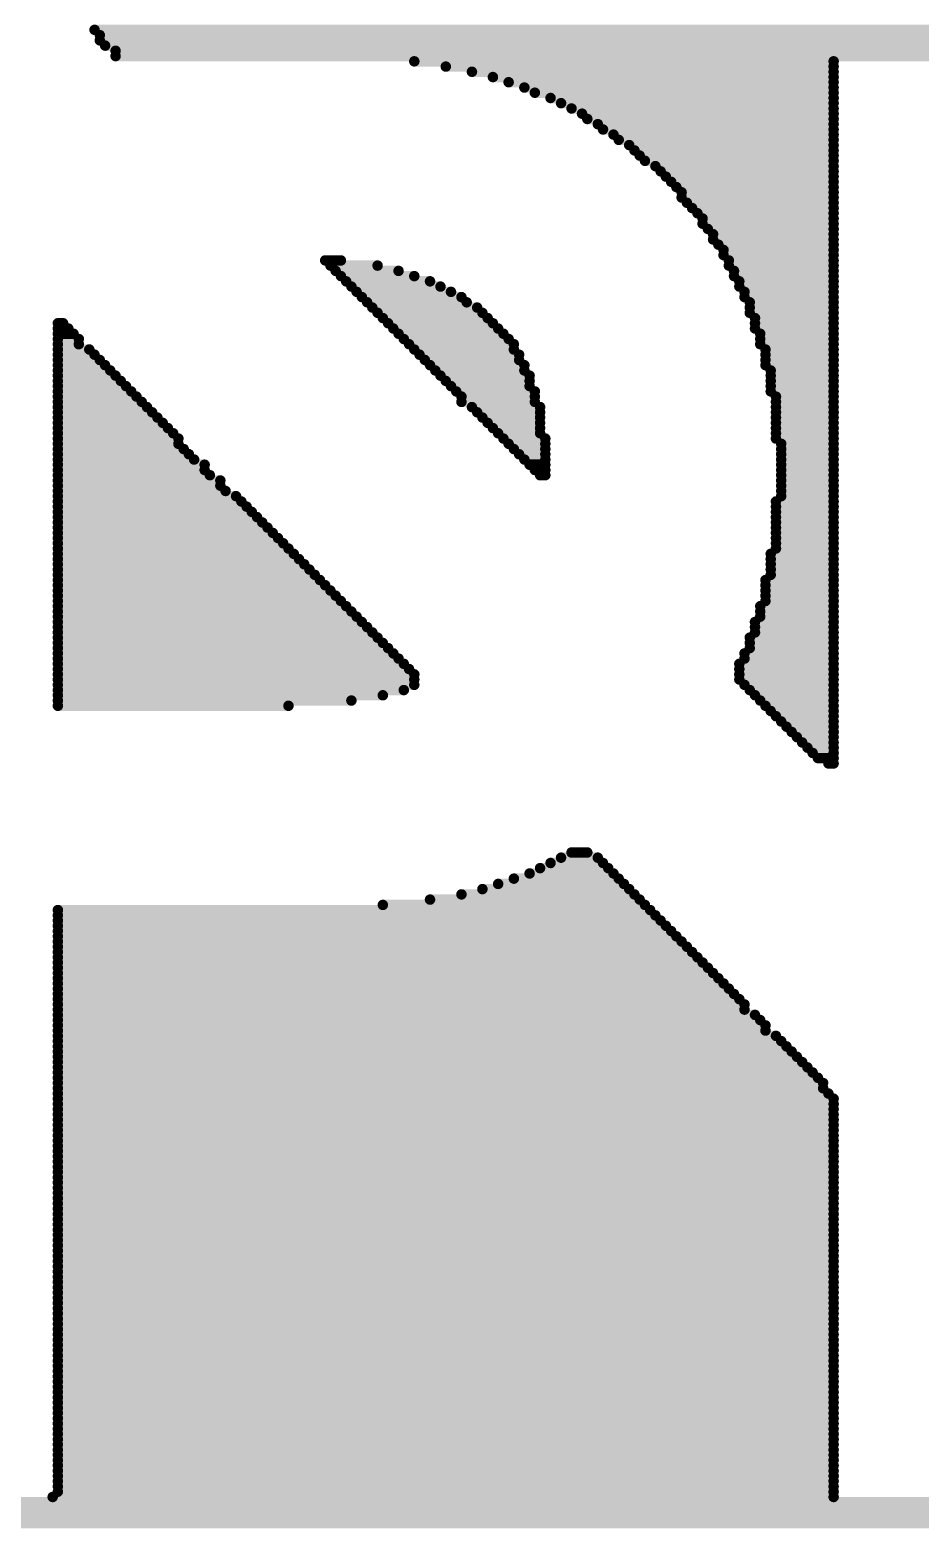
# Model space of a CAD drawing. Extents: x -18 to 16.1, y -6.6 to 15.5.
# Drawn here: x 1.0303 to 1.1798, y 13.5415 to 13.7923 of the extents above; entities that cross this region are included whole.
import ezdxf

# ---------------------------------------------------------------- set-up
doc = ezdxf.new("R2010")
doc.units = 0
doc.layers.get('0').update_dxf_attribs({"linetype": 'CONTINUOUS'})
doc.layers.add('FAB', color=13, linetype='CONTINUOUS')

# ---------------------------------------------------------------- blocks, each defined once
blk = doc.blocks.new('ROUND_63')
at = {"const_width": 0.00088}
blk.add_lwpolyline([(-0.00044, 0, 1), (0.00044, 0, 1)], format="xyb", close=True, dxfattribs=at)

msp = doc.modelspace()

# ---------------------------------------------------------------- linework, layer by layer
at = {"layer": 'FAB', "const_width": 0.00176}
for points in [[(1.04116, 13.79232), (1.29461, 13.79232)], [(1.04204, 13.79143), (1.29548, 13.79143)], [(1.04204, 13.79055), (1.29637, 13.79055)], [(1.04293, 13.78967), (1.29637, 13.78967)], [(1.04469, 13.7888), (1.29724, 13.7888)], [(1.04469, 13.78791), (1.29813, 13.78791)], [(1.09484, 13.78703), (1.16524, 13.78703)], [(1.10013, 13.78615), (1.16524, 13.78615)], [(1.10452, 13.78528), (1.16524, 13.78528)], [(1.10804, 13.78439), (1.16524, 13.78439)], [(1.11068, 13.78352), (1.16524, 13.78352)], [(1.11332, 13.78263), (1.16524, 13.78263)], [(1.11508, 13.78176), (1.16524, 13.78176)], [(1.11772, 13.78087), (1.16524, 13.78087)], [(1.11948, 13.78), (1.16524, 13.78)], [(1.12124, 13.77911), (1.16524, 13.77911)], [(1.123, 13.77824), (1.16524, 13.77824)], [(1.12389, 13.77735), (1.16524, 13.77735)], [(1.12565, 13.77648), (1.16524, 13.77648)], [(1.12652, 13.77559), (1.16524, 13.77559)], [(1.12828, 13.77472), (1.16524, 13.77472)], [(1.12916, 13.77384), (1.16524, 13.77384)], [(1.13092, 13.77296), (1.16524, 13.77296)], [(1.1318, 13.77207), (1.16524, 13.77207)], [(1.13268, 13.7712), (1.16524, 13.7712)], [(1.13356, 13.77032), (1.16524, 13.77032)], [(1.13532, 13.76943), (1.16524, 13.76943)], [(1.1362, 13.76855), (1.16524, 13.76855)], [(1.13708, 13.76767), (1.16524, 13.76767)], [(1.13796, 13.7668), (1.16524, 13.7668)], [(1.13884, 13.76591), (1.16524, 13.76591)], [(1.13972, 13.76503), (1.16524, 13.76503)], [(1.13972, 13.76415), (1.16524, 13.76415)], [(1.14061, 13.76328), (1.16524, 13.76328)], [(1.14148, 13.76239), (1.16524, 13.76239)], [(1.14237, 13.76152), (1.16524, 13.76152)], [(1.14324, 13.76063), (1.16524, 13.76063)], [(1.14324, 13.75976), (1.16524, 13.75976)], [(1.14413, 13.75887), (1.16524, 13.75887)], [(1.145, 13.758), (1.16524, 13.758)], [(1.145, 13.75711), (1.16524, 13.75711)], [(1.14589, 13.75624), (1.16524, 13.75624)], [(1.07988, 13.75359), (1.08252, 13.75359)], [(1.14676, 13.75535), (1.16524, 13.75535)], [(1.14676, 13.75448), (1.16524, 13.75448)], [(1.14765, 13.75359), (1.16524, 13.75359)], [(1.08076, 13.75272), (1.08868, 13.75272)], [(1.08164, 13.75183), (1.0922, 13.75183)], [(1.08252, 13.75096), (1.09484, 13.75096)], [(1.14765, 13.75272), (1.16524, 13.75272)], [(1.14852, 13.75183), (1.16524, 13.75183)], [(1.14852, 13.75096), (1.16524, 13.75096)], [(1.0834, 13.75008), (1.09748, 13.75008)], [(1.08428, 13.7492), (1.09924, 13.7492)], [(1.08516, 13.74831), (1.101, 13.74831)], [(1.14941, 13.75008), (1.16524, 13.75008)], [(1.14941, 13.7492), (1.16524, 13.7492)], [(1.15028, 13.74831), (1.16524, 13.74831)], [(1.08604, 13.74743), (1.10276, 13.74743)], [(1.08692, 13.74656), (1.10364, 13.74656)], [(1.0878, 13.74567), (1.1054, 13.74567)], [(1.15028, 13.74743), (1.16524, 13.74743)], [(1.15116, 13.74656), (1.16524, 13.74656)], [(1.15116, 13.74567), (1.16524, 13.74567)], [(1.035, 13.74304), (1.03588, 13.74304)], [(1.08868, 13.74479), (1.10628, 13.74479)], [(1.08956, 13.74391), (1.10716, 13.74391)], [(1.09044, 13.74304), (1.10804, 13.74304)], [(1.15116, 13.74479), (1.16524, 13.74479)], [(1.15204, 13.74391), (1.16524, 13.74391)], [(1.15204, 13.74304), (1.16524, 13.74304)], [(1.035, 13.74215), (1.03676, 13.74215)], [(1.035, 13.74128), (1.03764, 13.74128)], [(1.09132, 13.74215), (1.10892, 13.74215)], [(1.0922, 13.74128), (1.1098, 13.74128)], [(1.15204, 13.74215), (1.16524, 13.74215)], [(1.15292, 13.74128), (1.16524, 13.74128)], [(1.035, 13.74039), (1.03852, 13.74039)], [(1.035, 13.73952), (1.03852, 13.73952)], [(1.035, 13.73863), (1.04028, 13.73863)], [(1.09308, 13.74039), (1.11068, 13.74039)], [(1.09396, 13.73952), (1.11156, 13.73952)], [(1.09484, 13.73863), (1.11156, 13.73863)], [(1.15292, 13.74039), (1.16524, 13.74039)], [(1.15292, 13.73952), (1.16524, 13.73952)], [(1.1538, 13.73863), (1.16524, 13.73863)], [(1.035, 13.73776), (1.04116, 13.73776)], [(1.035, 13.73687), (1.04204, 13.73687)], [(1.035, 13.736), (1.04293, 13.736)], [(1.09572, 13.73776), (1.11244, 13.73776)], [(1.09661, 13.73687), (1.11244, 13.73687)], [(1.09748, 13.736), (1.11332, 13.736)], [(1.1538, 13.73776), (1.16524, 13.73776)], [(1.1538, 13.73687), (1.16524, 13.73687)], [(1.1538, 13.736), (1.16524, 13.736)], [(1.035, 13.73511), (1.0438, 13.73511)], [(1.035, 13.73424), (1.04469, 13.73424)], [(1.035, 13.73335), (1.04556, 13.73335)], [(1.09837, 13.73511), (1.11332, 13.73511)], [(1.09924, 13.73424), (1.1142, 13.73424)], [(1.10013, 13.73335), (1.1142, 13.73335)], [(1.15468, 13.73511), (1.16524, 13.73511)], [(1.15468, 13.73424), (1.16524, 13.73424)], [(1.15468, 13.73335), (1.16524, 13.73335)], [(1.035, 13.73248), (1.04644, 13.73248)], [(1.035, 13.73159), (1.04732, 13.73159)], [(1.035, 13.73072), (1.0482, 13.73072)], [(1.101, 13.73248), (1.1142, 13.73248)], [(1.10189, 13.73159), (1.11508, 13.73159)], [(1.10276, 13.73072), (1.11508, 13.73072)], [(1.15468, 13.73248), (1.16524, 13.73248)], [(1.15468, 13.73159), (1.16524, 13.73159)], [(1.15556, 13.73072), (1.16524, 13.73072)], [(1.035, 13.72983), (1.04908, 13.72983)], [(1.035, 13.72896), (1.04996, 13.72896)], [(1.035, 13.72808), (1.05084, 13.72808)], [(1.10276, 13.72983), (1.11508, 13.72983)], [(1.10452, 13.72896), (1.11596, 13.72896)], [(1.1054, 13.72808), (1.11596, 13.72808)], [(1.15556, 13.72983), (1.16524, 13.72983)], [(1.15556, 13.72896), (1.16524, 13.72896)], [(1.15556, 13.72808), (1.16524, 13.72808)], [(1.035, 13.7272), (1.05172, 13.7272)], [(1.035, 13.72631), (1.05261, 13.72631)], [(1.10628, 13.7272), (1.11596, 13.7272)], [(1.10716, 13.72631), (1.11596, 13.72631)], [(1.15556, 13.7272), (1.16524, 13.7272)], [(1.15556, 13.72631), (1.16524, 13.72631)], [(1.035, 13.72543), (1.05348, 13.72543)], [(1.035, 13.72456), (1.05437, 13.72456)], [(1.035, 13.72367), (1.05524, 13.72367)], [(1.10804, 13.72543), (1.11596, 13.72543)], [(1.10892, 13.72456), (1.11596, 13.72456)], [(1.1098, 13.72367), (1.11684, 13.72367)], [(1.15556, 13.72543), (1.16524, 13.72543)], [(1.15556, 13.72456), (1.16524, 13.72456)], [(1.15556, 13.72367), (1.16524, 13.72367)], [(1.035, 13.72279), (1.05524, 13.72279)], [(1.035, 13.72191), (1.05613, 13.72191)], [(1.035, 13.72104), (1.057, 13.72104)], [(1.11068, 13.72279), (1.11684, 13.72279)], [(1.11156, 13.72191), (1.11684, 13.72191)], [(1.11244, 13.72104), (1.11684, 13.72104)], [(1.15644, 13.72279), (1.16524, 13.72279)], [(1.15644, 13.72191), (1.16524, 13.72191)], [(1.15644, 13.72104), (1.16524, 13.72104)], [(1.035, 13.72015), (1.05788, 13.72015)], [(1.035, 13.71928), (1.05964, 13.71928)], [(1.035, 13.71839), (1.05964, 13.71839)], [(1.11332, 13.72015), (1.11684, 13.72015)], [(1.1142, 13.71928), (1.11684, 13.71928)], [(1.11508, 13.71839), (1.11684, 13.71839)], [(1.15644, 13.72015), (1.16524, 13.72015)], [(1.15644, 13.71928), (1.16524, 13.71928)], [(1.15644, 13.71839), (1.16524, 13.71839)], [(1.035, 13.71752), (1.06052, 13.71752)], [(1.035, 13.71663), (1.06228, 13.71663)], [(1.035, 13.71576), (1.06228, 13.71576)], [(1.11596, 13.71752), (1.11684, 13.71752)], [(1.15644, 13.71752), (1.16524, 13.71752)], [(1.15644, 13.71663), (1.16524, 13.71663)], [(1.15644, 13.71576), (1.16524, 13.71576)], [(1.035, 13.71487), (1.06316, 13.71487)], [(1.035, 13.714), (1.06492, 13.714)], [(1.035, 13.71311), (1.0658, 13.71311)], [(1.15556, 13.71311), (1.16524, 13.71311)], [(1.15644, 13.71487), (1.16524, 13.71487)], [(1.15644, 13.714), (1.16524, 13.714)], [(1.035, 13.71224), (1.06669, 13.71224)], [(1.035, 13.71135), (1.06756, 13.71135)], [(1.035, 13.71048), (1.06844, 13.71048)], [(1.15556, 13.71224), (1.16524, 13.71224)], [(1.15556, 13.71135), (1.16524, 13.71135)], [(1.15556, 13.71048), (1.16524, 13.71048)], [(1.035, 13.70959), (1.06932, 13.70959)], [(1.035, 13.70872), (1.0702, 13.70872)], [(1.15556, 13.70959), (1.16524, 13.70959)], [(1.15556, 13.70872), (1.16524, 13.70872)], [(1.035, 13.70783), (1.07108, 13.70783)], [(1.035, 13.70696), (1.07196, 13.70696)], [(1.035, 13.70608), (1.07284, 13.70608)], [(1.15556, 13.70783), (1.16524, 13.70783)], [(1.15556, 13.70696), (1.16524, 13.70696)], [(1.15556, 13.70608), (1.16524, 13.70608)], [(1.035, 13.7052), (1.07372, 13.7052)], [(1.035, 13.70431), (1.07461, 13.70431)], [(1.035, 13.70343), (1.07548, 13.70343)], [(1.15468, 13.70431), (1.16524, 13.70431)], [(1.15468, 13.70343), (1.16524, 13.70343)], [(1.15556, 13.7052), (1.16524, 13.7052)], [(1.035, 13.70256), (1.07637, 13.70256)], [(1.035, 13.70167), (1.07724, 13.70167)], [(1.035, 13.70079), (1.07813, 13.70079)], [(1.15468, 13.70256), (1.16524, 13.70256)], [(1.15468, 13.70167), (1.16524, 13.70167)], [(1.15468, 13.70079), (1.16524, 13.70079)], [(1.035, 13.69991), (1.079, 13.69991)], [(1.035, 13.69904), (1.07988, 13.69904)], [(1.035, 13.69815), (1.08076, 13.69815)], [(1.1538, 13.69991), (1.16524, 13.69991)], [(1.1538, 13.69904), (1.16524, 13.69904)], [(1.1538, 13.69815), (1.16524, 13.69815)], [(1.035, 13.69728), (1.08164, 13.69728)], [(1.035, 13.69639), (1.08252, 13.69639)], [(1.035, 13.69552), (1.0834, 13.69552)], [(1.15292, 13.69552), (1.16524, 13.69552)], [(1.1538, 13.69728), (1.16524, 13.69728)], [(1.1538, 13.69639), (1.16524, 13.69639)], [(1.035, 13.69463), (1.08428, 13.69463)], [(1.035, 13.69376), (1.08516, 13.69376)], [(1.035, 13.69287), (1.08604, 13.69287)], [(1.15204, 13.69287), (1.16524, 13.69287)], [(1.15292, 13.69463), (1.16524, 13.69463)], [(1.15292, 13.69376), (1.16524, 13.69376)], [(1.035, 13.692), (1.08692, 13.692)], [(1.035, 13.69111), (1.0878, 13.69111)], [(1.15204, 13.692), (1.16524, 13.692)], [(1.15204, 13.69111), (1.16524, 13.69111)], [(1.035, 13.69024), (1.08868, 13.69024)], [(1.035, 13.68935), (1.08956, 13.68935)], [(1.035, 13.68848), (1.09044, 13.68848)], [(1.15116, 13.69024), (1.16524, 13.69024)], [(1.15116, 13.68935), (1.16524, 13.68935)], [(1.15116, 13.68848), (1.16524, 13.68848)], [(1.035, 13.68759), (1.09132, 13.68759)], [(1.035, 13.68672), (1.0922, 13.68672)], [(1.035, 13.68584), (1.09308, 13.68584)], [(1.14941, 13.68584), (1.16524, 13.68584)], [(1.15028, 13.68759), (1.16524, 13.68759)], [(1.15028, 13.68672), (1.16524, 13.68672)], [(1.035, 13.68496), (1.09396, 13.68496)], [(1.035, 13.68407), (1.09484, 13.68407)], [(1.035, 13.6832), (1.09484, 13.6832)], [(1.14941, 13.68496), (1.16524, 13.68496)], [(1.14941, 13.68407), (1.16524, 13.68407)], [(1.14941, 13.6832), (1.16524, 13.6832)], [(1.035, 13.68231), (1.09484, 13.68231)], [(1.035, 13.68143), (1.09308, 13.68143)], [(1.035, 13.68056), (1.08956, 13.68056)], [(1.15028, 13.68231), (1.16524, 13.68231)], [(1.15116, 13.68143), (1.16524, 13.68143)], [(1.15204, 13.68056), (1.16524, 13.68056)], [(1.035, 13.67967), (1.08428, 13.67967)], [(1.035, 13.67879), (1.07372, 13.67879)], [(1.15292, 13.67967), (1.16524, 13.67967)], [(1.1538, 13.67879), (1.16524, 13.67879)], [(1.15468, 13.67791), (1.16524, 13.67791)], [(1.15556, 13.67704), (1.16524, 13.67704)], [(1.15644, 13.67615), (1.16524, 13.67615)], [(1.15732, 13.67528), (1.16524, 13.67528)], [(1.1582, 13.67439), (1.16524, 13.67439)], [(1.15908, 13.67352), (1.16524, 13.67352)], [(1.15996, 13.67263), (1.16524, 13.67263)], [(1.16084, 13.67176), (1.16524, 13.67176)], [(1.16172, 13.67087), (1.16524, 13.67087)], [(1.16261, 13.67), (1.16524, 13.67)], [(1.16437, 13.66911), (1.16524, 13.66911)], [(1.11948, 13.65328), (1.12565, 13.65328)], [(1.12124, 13.65415), (1.12389, 13.65415)], [(1.1142, 13.65063), (1.12828, 13.65063)], [(1.11596, 13.65152), (1.1274, 13.65152)], [(1.11772, 13.65239), (1.12652, 13.65239)], [(1.10628, 13.648), (1.13092, 13.648)], [(1.10892, 13.64887), (1.13004, 13.64887)], [(1.11156, 13.64976), (1.12916, 13.64976)], [(1.08956, 13.64535), (1.13356, 13.64535)], [(1.09748, 13.64624), (1.13268, 13.64624)], [(1.10276, 13.64711), (1.1318, 13.64711)], [(1.035, 13.64448), (1.13444, 13.64448)], [(1.035, 13.64359), (1.13532, 13.64359)], [(1.035, 13.64272), (1.1362, 13.64272)], [(1.035, 13.64184), (1.13708, 13.64184)], [(1.035, 13.64096), (1.13796, 13.64096)], [(1.035, 13.64007), (1.13884, 13.64007)], [(1.035, 13.6392), (1.13972, 13.6392)], [(1.035, 13.63832), (1.14061, 13.63832)], [(1.035, 13.63743), (1.14148, 13.63743)], [(1.035, 13.63655), (1.14237, 13.63655)], [(1.035, 13.63567), (1.14324, 13.63567)], [(1.035, 13.6348), (1.14413, 13.6348)], [(1.035, 13.63391), (1.145, 13.63391)], [(1.035, 13.63303), (1.14589, 13.63303)], [(1.035, 13.63215), (1.14676, 13.63215)], [(1.035, 13.63128), (1.14765, 13.63128)], [(1.035, 13.63039), (1.14852, 13.63039)], [(1.035, 13.62952), (1.14941, 13.62952)], [(1.035, 13.62863), (1.15028, 13.62863)], [(1.035, 13.62776), (1.15028, 13.62776)], [(1.035, 13.62687), (1.15204, 13.62687)], [(1.035, 13.626), (1.15292, 13.626)], [(1.035, 13.62511), (1.1538, 13.62511)], [(1.035, 13.62424), (1.1538, 13.62424)], [(1.035, 13.62335), (1.15556, 13.62335)], [(1.035, 13.62248), (1.15644, 13.62248)], [(1.035, 13.62159), (1.15732, 13.62159)], [(1.035, 13.62072), (1.1582, 13.62072)], [(1.035, 13.61984), (1.15908, 13.61984)], [(1.035, 13.61896), (1.15996, 13.61896)], [(1.035, 13.61807), (1.16084, 13.61807)], [(1.035, 13.6172), (1.16172, 13.6172)], [(1.035, 13.61632), (1.16261, 13.61632)], [(1.035, 13.61543), (1.16348, 13.61543)], [(1.035, 13.61455), (1.16348, 13.61455)], [(1.035, 13.61367), (1.16437, 13.61367)], [(1.035, 13.6128), (1.16524, 13.6128)], [(1.035, 13.61191), (1.16524, 13.61191)], [(1.035, 13.61103), (1.16524, 13.61103)], [(1.035, 13.61015), (1.16524, 13.61015)], [(1.035, 13.60928), (1.16524, 13.60928)], [(1.035, 13.60839), (1.16524, 13.60839)], [(1.035, 13.60752), (1.16524, 13.60752)], [(1.035, 13.60663), (1.16524, 13.60663)], [(1.035, 13.60576), (1.16524, 13.60576)], [(1.035, 13.60487), (1.16524, 13.60487)], [(1.035, 13.604), (1.16524, 13.604)], [(1.035, 13.60311), (1.16524, 13.60311)], [(1.035, 13.60224), (1.16524, 13.60224)], [(1.035, 13.60135), (1.16524, 13.60135)], [(1.035, 13.60048), (1.16524, 13.60048)], [(1.035, 13.59959), (1.16524, 13.59959)], [(1.035, 13.59872), (1.16524, 13.59872)], [(1.035, 13.59783), (1.16524, 13.59783)], [(1.035, 13.59696), (1.16524, 13.59696)], [(1.035, 13.59608), (1.16524, 13.59608)], [(1.035, 13.5952), (1.16524, 13.5952)], [(1.035, 13.59431), (1.16524, 13.59431)], [(1.035, 13.59343), (1.16524, 13.59343)], [(1.035, 13.59256), (1.16524, 13.59256)], [(1.035, 13.59167), (1.16524, 13.59167)], [(1.035, 13.59079), (1.16524, 13.59079)], [(1.035, 13.58991), (1.16524, 13.58991)], [(1.035, 13.58904), (1.16524, 13.58904)], [(1.035, 13.58815), (1.16524, 13.58815)], [(1.035, 13.58728), (1.16524, 13.58728)], [(1.035, 13.58639), (1.16524, 13.58639)], [(1.035, 13.58552), (1.16524, 13.58552)], [(1.035, 13.58463), (1.16524, 13.58463)], [(1.035, 13.58376), (1.16524, 13.58376)], [(1.035, 13.58287), (1.16524, 13.58287)], [(1.035, 13.582), (1.16524, 13.582)], [(1.035, 13.58111), (1.16524, 13.58111)], [(1.035, 13.58024), (1.16524, 13.58024)], [(1.035, 13.57935), (1.16524, 13.57935)], [(1.035, 13.57848), (1.16524, 13.57848)], [(1.035, 13.57759), (1.16524, 13.57759)], [(1.035, 13.57672), (1.16524, 13.57672)], [(1.035, 13.57583), (1.16524, 13.57583)], [(1.035, 13.57496), (1.16524, 13.57496)], [(1.035, 13.57408), (1.16524, 13.57408)], [(1.035, 13.5732), (1.16524, 13.5732)], [(1.035, 13.57231), (1.16524, 13.57231)], [(1.035, 13.57143), (1.16524, 13.57143)], [(1.035, 13.57056), (1.16524, 13.57056)], [(1.035, 13.56967), (1.16524, 13.56967)], [(1.035, 13.56879), (1.16524, 13.56879)], [(1.035, 13.56791), (1.16524, 13.56791)], [(1.035, 13.56704), (1.16524, 13.56704)], [(1.035, 13.56615), (1.16524, 13.56615)], [(1.035, 13.56528), (1.16524, 13.56528)], [(1.035, 13.56439), (1.16524, 13.56439)], [(1.035, 13.56352), (1.16524, 13.56352)], [(1.035, 13.56263), (1.16524, 13.56263)], [(1.035, 13.56176), (1.16524, 13.56176)], [(1.035, 13.56087), (1.16524, 13.56087)], [(1.035, 13.56), (1.16524, 13.56)], [(1.035, 13.55911), (1.16524, 13.55911)], [(1.035, 13.55824), (1.16524, 13.55824)], [(1.035, 13.55735), (1.16524, 13.55735)], [(1.035, 13.55648), (1.16524, 13.55648)], [(1.035, 13.55559), (1.16524, 13.55559)], [(1.035, 13.55472), (1.16524, 13.55472)], [(1.035, 13.55383), (1.16524, 13.55383)], [(1.035, 13.55296), (1.16524, 13.55296)], [(1.035, 13.55208), (1.16524, 13.55208)], [(1.035, 13.5512), (1.16524, 13.5512)], [(1.035, 13.55031), (1.16524, 13.55031)], [(1.035, 13.54943), (1.16524, 13.54943)], [(1.035, 13.54856), (1.16524, 13.54856)], [(1.035, 13.54767), (1.16524, 13.54767)], [(0.9822, 13.54504), (1.21893, 13.54504)], [(1.03413, 13.54591), (1.16524, 13.54591)], [(1.035, 13.54679), (1.16524, 13.54679)], [(0.98308, 13.54415), (1.22156, 13.54415)], [(0.98396, 13.54328), (1.2242, 13.54328)], [(0.98396, 13.54239), (1.22684, 13.54239)], [(0.98484, 13.54152), (1.23124, 13.54152)]]:
    msp.add_lwpolyline(points, dxfattribs=at)

# ---------------------------------------------------------------- block references
at = {"layer": 'FAB'}
for p in [(1.04116, 13.79232), (1.04204, 13.79143), (1.04204, 13.79055), (1.04293, 13.78967), (1.04469, 13.7888), (1.04469, 13.78791), (1.09484, 13.78703), (1.10013, 13.78615), (1.16524, 13.78703), (1.16524, 13.78615), (1.10452, 13.78528), (1.10804, 13.78439), (1.11068, 13.78352), (1.16524, 13.78528), (1.16524, 13.78439), (1.16524, 13.78352), (1.11332, 13.78263), (1.11508, 13.78176), (1.11772, 13.78087), (1.16524, 13.78263), (1.16524, 13.78176), (1.16524, 13.78087), (1.11948, 13.78), (1.12124, 13.77911), (1.123, 13.77824), (1.16524, 13.78), (1.16524, 13.77911), (1.16524, 13.77824), (1.12389, 13.77735), (1.12565, 13.77648), (1.16524, 13.77735), (1.16524, 13.77648), (1.12652, 13.77559), (1.12828, 13.77472), (1.12916, 13.77384), (1.16524, 13.77559), (1.16524, 13.77472), (1.16524, 13.77384), (1.13092, 13.77296), (1.1318, 13.77207), (1.13268, 13.7712), (1.16524, 13.77296), (1.16524, 13.77207), (1.16524, 13.7712), (1.13356, 13.77032), (1.13532, 13.76943), (1.1362, 13.76855), (1.16524, 13.77032), (1.16524, 13.76943), (1.16524, 13.76855), (1.13708, 13.76767), (1.13796, 13.7668), (1.13884, 13.76591), (1.16524, 13.76767), (1.16524, 13.7668), (1.16524, 13.76591), (1.13972, 13.76503), (1.13972, 13.76415), (1.14061, 13.76328), (1.16524, 13.76503), (1.16524, 13.76415), (1.16524, 13.76328), (1.14148, 13.76239), (1.14237, 13.76152), (1.14324, 13.76063), (1.16524, 13.76239), (1.16524, 13.76152), (1.16524, 13.76063), (1.14324, 13.75976), (1.14413, 13.75887), (1.16524, 13.75976), (1.16524, 13.75887), (1.145, 13.758), (1.145, 13.75711), (1.14589, 13.75624), (1.16524, 13.758), (1.16524, 13.75711), (1.16524, 13.75624), (1.07988, 13.75359), (1.08252, 13.75359), (1.14676, 13.75535), (1.14676, 13.75448), (1.14765, 13.75359), (1.16524, 13.75535), (1.16524, 13.75448), (1.16524, 13.75359), (1.08076, 13.75272), (1.08164, 13.75183), (1.08252, 13.75096), (1.08868, 13.75272), (1.0922, 13.75183), (1.09484, 13.75096), (1.14765, 13.75272), (1.14852, 13.75183), (1.14852, 13.75096), (1.16524, 13.75272), (1.16524, 13.75183), (1.16524, 13.75096), (1.0834, 13.75008), (1.08428, 13.7492), (1.08516, 13.74831), (1.09748, 13.75008), (1.09924, 13.7492), (1.101, 13.74831), (1.14941, 13.75008), (1.14941, 13.7492), (1.15028, 13.74831), (1.16524, 13.75008), (1.16524, 13.7492), (1.16524, 13.74831), (1.08604, 13.74743), (1.08692, 13.74656), (1.0878, 13.74567), (1.10276, 13.74743), (1.10364, 13.74656), (1.1054, 13.74567), (1.15028, 13.74743), (1.15116, 13.74656), (1.15116, 13.74567), (1.16524, 13.74743), (1.16524, 13.74656), (1.16524, 13.74567), (1.035, 13.74304), (1.03588, 13.74304), (1.08868, 13.74479), (1.08956, 13.74391), (1.09044, 13.74304), (1.10628, 13.74479), (1.10716, 13.74391), (1.10804, 13.74304), (1.15116, 13.74479), (1.15204, 13.74391), (1.15204, 13.74304), (1.16524, 13.74479), (1.16524, 13.74391), (1.16524, 13.74304), (1.035, 13.74215), (1.035, 13.74128), (1.03676, 13.74215), (1.03764, 13.74128), (1.09132, 13.74215), (1.0922, 13.74128), (1.10892, 13.74215), (1.1098, 13.74128), (1.15204, 13.74215), (1.15292, 13.74128), (1.16524, 13.74215), (1.16524, 13.74128), (1.035, 13.74039), (1.035, 13.73952), (1.035, 13.73863), (1.03852, 13.74039), (1.03852, 13.73952), (1.04028, 13.73863), (1.09308, 13.74039), (1.09396, 13.73952), (1.09484, 13.73863), (1.11068, 13.74039), (1.11156, 13.73952), (1.11156, 13.73863), (1.15292, 13.74039), (1.15292, 13.73952), (1.1538, 13.73863), (1.16524, 13.74039), (1.16524, 13.73952), (1.16524, 13.73863), (1.035, 13.73776), (1.035, 13.73687), (1.035, 13.736), (1.04116, 13.73776), (1.04204, 13.73687), (1.04293, 13.736), (1.09572, 13.73776), (1.09661, 13.73687), (1.09748, 13.736), (1.11244, 13.73776), (1.11244, 13.73687), (1.11332, 13.736), (1.1538, 13.73776), (1.1538, 13.73687), (1.1538, 13.736), (1.16524, 13.73776), (1.16524, 13.73687), (1.16524, 13.736), (1.035, 13.73511), (1.035, 13.73424), (1.035, 13.73335), (1.0438, 13.73511), (1.04469, 13.73424), (1.04556, 13.73335), (1.09837, 13.73511), (1.09924, 13.73424), (1.10013, 13.73335), (1.11332, 13.73511), (1.1142, 13.73424), (1.1142, 13.73335), (1.15468, 13.73511), (1.15468, 13.73424), (1.15468, 13.73335), (1.16524, 13.73511), (1.16524, 13.73424), (1.16524, 13.73335), (1.035, 13.73248), (1.035, 13.73159), (1.035, 13.73072), (1.04644, 13.73248), (1.04732, 13.73159), (1.0482, 13.73072), (1.101, 13.73248), (1.10189, 13.73159), (1.10276, 13.73072), (1.1142, 13.73248), (1.11508, 13.73159), (1.11508, 13.73072), (1.15468, 13.73248), (1.15468, 13.73159), (1.15556, 13.73072), (1.16524, 13.73248), (1.16524, 13.73159), (1.16524, 13.73072), (1.035, 13.72983), (1.035, 13.72896), (1.035, 13.72808), (1.04908, 13.72983), (1.04996, 13.72896), (1.05084, 13.72808), (1.10276, 13.72983), (1.10452, 13.72896), (1.1054, 13.72808), (1.11508, 13.72983), (1.11596, 13.72896), (1.11596, 13.72808), (1.15556, 13.72983), (1.15556, 13.72896), (1.15556, 13.72808), (1.16524, 13.72983), (1.16524, 13.72896), (1.16524, 13.72808), (1.035, 13.7272), (1.035, 13.72631), (1.05172, 13.7272), (1.05261, 13.72631), (1.10628, 13.7272), (1.10716, 13.72631), (1.11596, 13.7272), (1.11596, 13.72631), (1.15556, 13.7272), (1.15556, 13.72631), (1.16524, 13.7272), (1.16524, 13.72631), (1.035, 13.72543), (1.035, 13.72456), (1.035, 13.72367), (1.05348, 13.72543), (1.05437, 13.72456), (1.05524, 13.72367), (1.10804, 13.72543), (1.10892, 13.72456), (1.1098, 13.72367), (1.11596, 13.72543), (1.11596, 13.72456), (1.11684, 13.72367), (1.15556, 13.72543), (1.15556, 13.72456), (1.15556, 13.72367), (1.16524, 13.72543), (1.16524, 13.72456), (1.16524, 13.72367), (1.035, 13.72279), (1.035, 13.72191), (1.035, 13.72104), (1.05524, 13.72279), (1.05613, 13.72191), (1.057, 13.72104), (1.11068, 13.72279), (1.11156, 13.72191), (1.11244, 13.72104), (1.11684, 13.72279), (1.11684, 13.72191), (1.11684, 13.72104), (1.15644, 13.72279), (1.15644, 13.72191), (1.15644, 13.72104), (1.16524, 13.72279), (1.16524, 13.72191), (1.16524, 13.72104), (1.035, 13.72015), (1.035, 13.71928), (1.035, 13.71839), (1.05788, 13.72015), (1.05964, 13.71928), (1.05964, 13.71839), (1.11332, 13.72015), (1.1142, 13.71928), (1.11508, 13.71839), (1.11684, 13.72015), (1.11684, 13.71928), (1.11684, 13.71839), (1.15644, 13.72015), (1.15644, 13.71928), (1.15644, 13.71839), (1.16524, 13.72015), (1.16524, 13.71928), (1.16524, 13.71839), (1.035, 13.71752), (1.035, 13.71663), (1.035, 13.71576), (1.06052, 13.71752), (1.06228, 13.71663), (1.06228, 13.71576), (1.11596, 13.71752), (1.11684, 13.71752), (1.15644, 13.71752), (1.15644, 13.71663), (1.15644, 13.71576), (1.16524, 13.71752), (1.16524, 13.71663), (1.16524, 13.71576), (1.035, 13.71487), (1.035, 13.714), (1.035, 13.71311), (1.06316, 13.71487), (1.06492, 13.714), (1.0658, 13.71311), (1.15556, 13.71311), (1.15644, 13.71487), (1.15644, 13.714), (1.16524, 13.71487), (1.16524, 13.714), (1.16524, 13.71311), (1.035, 13.71224), (1.035, 13.71135), (1.035, 13.71048), (1.06669, 13.71224), (1.06756, 13.71135), (1.06844, 13.71048), (1.15556, 13.71224), (1.15556, 13.71135), (1.15556, 13.71048), (1.16524, 13.71224), (1.16524, 13.71135), (1.16524, 13.71048), (1.035, 13.70959), (1.035, 13.70872), (1.06932, 13.70959), (1.0702, 13.70872), (1.15556, 13.70959), (1.15556, 13.70872), (1.16524, 13.70959), (1.16524, 13.70872), (1.035, 13.70783), (1.035, 13.70696), (1.035, 13.70608), (1.07108, 13.70783), (1.07196, 13.70696), (1.07284, 13.70608), (1.15556, 13.70783), (1.15556, 13.70696), (1.15556, 13.70608), (1.16524, 13.70783), (1.16524, 13.70696), (1.16524, 13.70608), (1.035, 13.7052), (1.035, 13.70431), (1.035, 13.70343), (1.07372, 13.7052), (1.07461, 13.70431), (1.07548, 13.70343), (1.15468, 13.70431), (1.15468, 13.70343), (1.15556, 13.7052), (1.16524, 13.7052), (1.16524, 13.70431), (1.16524, 13.70343), (1.035, 13.70256), (1.035, 13.70167), (1.035, 13.70079), (1.07637, 13.70256), (1.07724, 13.70167), (1.07813, 13.70079), (1.15468, 13.70256), (1.15468, 13.70167), (1.15468, 13.70079), (1.16524, 13.70256), (1.16524, 13.70167), (1.16524, 13.70079), (1.035, 13.69991), (1.035, 13.69904), (1.035, 13.69815), (1.079, 13.69991), (1.07988, 13.69904), (1.08076, 13.69815), (1.1538, 13.69991), (1.1538, 13.69904), (1.1538, 13.69815), (1.16524, 13.69991), (1.16524, 13.69904), (1.16524, 13.69815), (1.035, 13.69728), (1.035, 13.69639), (1.035, 13.69552), (1.08164, 13.69728), (1.08252, 13.69639), (1.0834, 13.69552), (1.15292, 13.69552), (1.1538, 13.69728), (1.1538, 13.69639), (1.16524, 13.69728), (1.16524, 13.69639), (1.16524, 13.69552), (1.035, 13.69463), (1.035, 13.69376), (1.035, 13.69287), (1.08428, 13.69463), (1.08516, 13.69376), (1.08604, 13.69287), (1.15204, 13.69287), (1.15292, 13.69463), (1.15292, 13.69376), (1.16524, 13.69463), (1.16524, 13.69376), (1.16524, 13.69287), (1.035, 13.692), (1.035, 13.69111), (1.08692, 13.692), (1.0878, 13.69111), (1.15204, 13.692), (1.15204, 13.69111), (1.16524, 13.692), (1.16524, 13.69111), (1.035, 13.69024), (1.035, 13.68935), (1.035, 13.68848), (1.08868, 13.69024), (1.08956, 13.68935), (1.09044, 13.68848), (1.15116, 13.69024), (1.15116, 13.68935), (1.15116, 13.68848), (1.16524, 13.69024), (1.16524, 13.68935), (1.16524, 13.68848), (1.035, 13.68759), (1.035, 13.68672), (1.035, 13.68584), (1.09132, 13.68759), (1.0922, 13.68672), (1.09308, 13.68584), (1.14941, 13.68584), (1.15028, 13.68759), (1.15028, 13.68672), (1.16524, 13.68759), (1.16524, 13.68672), (1.16524, 13.68584), (1.035, 13.68496), (1.035, 13.68407), (1.035, 13.6832), (1.09396, 13.68496), (1.09484, 13.68407), (1.09484, 13.6832), (1.14941, 13.68496), (1.14941, 13.68407), (1.14941, 13.6832), (1.16524, 13.68496), (1.16524, 13.68407), (1.16524, 13.6832), (1.035, 13.68231), (1.035, 13.68143), (1.035, 13.68056), (1.08956, 13.68056), (1.09308, 13.68143), (1.09484, 13.68231), (1.15028, 13.68231), (1.15116, 13.68143), (1.15204, 13.68056), (1.16524, 13.68231), (1.16524, 13.68143), (1.16524, 13.68056), (1.035, 13.67967), (1.035, 13.67879), (1.07372, 13.67879), (1.08428, 13.67967), (1.15292, 13.67967), (1.1538, 13.67879), (1.15468, 13.67791), (1.16524, 13.67967), (1.16524, 13.67879), (1.16524, 13.67791), (1.15556, 13.67704), (1.15644, 13.67615), (1.16524, 13.67704), (1.16524, 13.67615), (1.15732, 13.67528), (1.1582, 13.67439), (1.15908, 13.67352), (1.16524, 13.67528), (1.16524, 13.67439), (1.16524, 13.67352), (1.15996, 13.67263), (1.16084, 13.67176), (1.16172, 13.67087), (1.16524, 13.67263), (1.16524, 13.67176), (1.16524, 13.67087), (1.16261, 13.67), (1.16437, 13.66911), (1.16524, 13.67), (1.16524, 13.66911), (1.11948, 13.65328), (1.12124, 13.65415), (1.12389, 13.65415), (1.12565, 13.65328), (1.1142, 13.65063), (1.11596, 13.65152), (1.11772, 13.65239), (1.12652, 13.65239), (1.1274, 13.65152), (1.12828, 13.65063), (1.10628, 13.648), (1.10892, 13.64887), (1.11156, 13.64976), (1.12916, 13.64976), (1.13004, 13.64887), (1.13092, 13.648), (1.08956, 13.64535), (1.09748, 13.64624), (1.10276, 13.64711), (1.1318, 13.64711), (1.13268, 13.64624), (1.13356, 13.64535), (1.035, 13.64448), (1.035, 13.64359), (1.035, 13.64272), (1.13444, 13.64448), (1.13532, 13.64359), (1.1362, 13.64272), (1.035, 13.64184), (1.035, 13.64096), (1.13708, 13.64184), (1.13796, 13.64096), (1.035, 13.64007), (1.035, 13.6392), (1.035, 13.63832), (1.13884, 13.64007), (1.13972, 13.6392), (1.14061, 13.63832), (1.035, 13.63743), (1.035, 13.63655), (1.035, 13.63567), (1.14148, 13.63743), (1.14237, 13.63655), (1.14324, 13.63567), (1.035, 13.6348), (1.035, 13.63391), (1.035, 13.63303), (1.14413, 13.6348), (1.145, 13.63391), (1.14589, 13.63303), (1.035, 13.63215), (1.035, 13.63128), (1.035, 13.63039), (1.14676, 13.63215), (1.14765, 13.63128), (1.14852, 13.63039), (1.035, 13.62952), (1.035, 13.62863), (1.035, 13.62776), (1.14941, 13.62952), (1.15028, 13.62863), (1.15028, 13.62776), (1.035, 13.62687), (1.035, 13.626), (1.15204, 13.62687), (1.15292, 13.626), (1.035, 13.62511), (1.035, 13.62424), (1.035, 13.62335), (1.1538, 13.62511), (1.1538, 13.62424), (1.15556, 13.62335), (1.035, 13.62248), (1.035, 13.62159), (1.035, 13.62072), (1.15644, 13.62248), (1.15732, 13.62159), (1.1582, 13.62072), (1.035, 13.61984), (1.035, 13.61896), (1.035, 13.61807), (1.15908, 13.61984), (1.15996, 13.61896), (1.16084, 13.61807), (1.035, 13.6172), (1.035, 13.61632), (1.035, 13.61543), (1.16172, 13.6172), (1.16261, 13.61632), (1.16348, 13.61543), (1.035, 13.61455), (1.035, 13.61367), (1.035, 13.6128), (1.16348, 13.61455), (1.16437, 13.61367), (1.16524, 13.6128), (1.035, 13.61191), (1.035, 13.61103), (1.035, 13.61015), (1.16524, 13.61191), (1.16524, 13.61103), (1.16524, 13.61015), (1.035, 13.60928), (1.035, 13.60839), (1.16524, 13.60928), (1.16524, 13.60839), (1.035, 13.60752), (1.035, 13.60663), (1.035, 13.60576), (1.16524, 13.60752), (1.16524, 13.60663), (1.16524, 13.60576), (1.035, 13.60487), (1.035, 13.604), (1.035, 13.60311), (1.16524, 13.60487), (1.16524, 13.604), (1.16524, 13.60311), (1.035, 13.60224), (1.035, 13.60135), (1.035, 13.60048), (1.16524, 13.60224), (1.16524, 13.60135), (1.16524, 13.60048), (1.035, 13.59959), (1.035, 13.59872), (1.035, 13.59783), (1.16524, 13.59959), (1.16524, 13.59872), (1.16524, 13.59783), (1.035, 13.59696), (1.035, 13.59608), (1.035, 13.5952), (1.16524, 13.59696), (1.16524, 13.59608), (1.16524, 13.5952), (1.035, 13.59431), (1.035, 13.59343), (1.035, 13.59256), (1.16524, 13.59431), (1.16524, 13.59343), (1.16524, 13.59256), (1.035, 13.59167), (1.035, 13.59079), (1.16524, 13.59167), (1.16524, 13.59079), (1.035, 13.58991), (1.035, 13.58904), (1.035, 13.58815), (1.16524, 13.58991), (1.16524, 13.58904), (1.16524, 13.58815), (1.035, 13.58728), (1.035, 13.58639), (1.035, 13.58552), (1.16524, 13.58728), (1.16524, 13.58639), (1.16524, 13.58552), (1.035, 13.58463), (1.035, 13.58376), (1.035, 13.58287), (1.16524, 13.58463), (1.16524, 13.58376), (1.16524, 13.58287), (1.035, 13.582), (1.035, 13.58111), (1.035, 13.58024), (1.16524, 13.582), (1.16524, 13.58111), (1.16524, 13.58024), (1.035, 13.57935), (1.035, 13.57848), (1.035, 13.57759), (1.16524, 13.57935), (1.16524, 13.57848), (1.16524, 13.57759), (1.035, 13.57672), (1.035, 13.57583), (1.16524, 13.57672), (1.16524, 13.57583), (1.035, 13.57496), (1.035, 13.57408), (1.035, 13.5732), (1.16524, 13.57496), (1.16524, 13.57408), (1.16524, 13.5732), (1.035, 13.57231), (1.035, 13.57143), (1.035, 13.57056), (1.16524, 13.57231), (1.16524, 13.57143), (1.16524, 13.57056), (1.035, 13.56967), (1.035, 13.56879), (1.035, 13.56791), (1.16524, 13.56967), (1.16524, 13.56879), (1.16524, 13.56791), (1.035, 13.56704), (1.035, 13.56615), (1.035, 13.56528), (1.16524, 13.56704), (1.16524, 13.56615), (1.16524, 13.56528), (1.035, 13.56439), (1.035, 13.56352), (1.035, 13.56263), (1.16524, 13.56439), (1.16524, 13.56352), (1.16524, 13.56263), (1.035, 13.56176), (1.035, 13.56087), (1.035, 13.56), (1.16524, 13.56176), (1.16524, 13.56087), (1.16524, 13.56), (1.035, 13.55911), (1.035, 13.55824), (1.16524, 13.55911), (1.16524, 13.55824), (1.035, 13.55735), (1.035, 13.55648), (1.035, 13.55559), (1.16524, 13.55735), (1.16524, 13.55648), (1.16524, 13.55559), (1.035, 13.55472), (1.035, 13.55383), (1.035, 13.55296), (1.16524, 13.55472), (1.16524, 13.55383), (1.16524, 13.55296), (1.035, 13.55208), (1.035, 13.5512), (1.035, 13.55031), (1.16524, 13.55208), (1.16524, 13.5512), (1.16524, 13.55031), (1.035, 13.54943), (1.035, 13.54856), (1.035, 13.54767), (1.16524, 13.54943), (1.16524, 13.54856), (1.16524, 13.54767), (1.03413, 13.54591), (1.035, 13.54679), (1.16524, 13.54679), (1.16524, 13.54591)]:
    msp.add_blockref('ROUND_63', p, dxfattribs=at)

doc.saveas('drawing.dxf')
